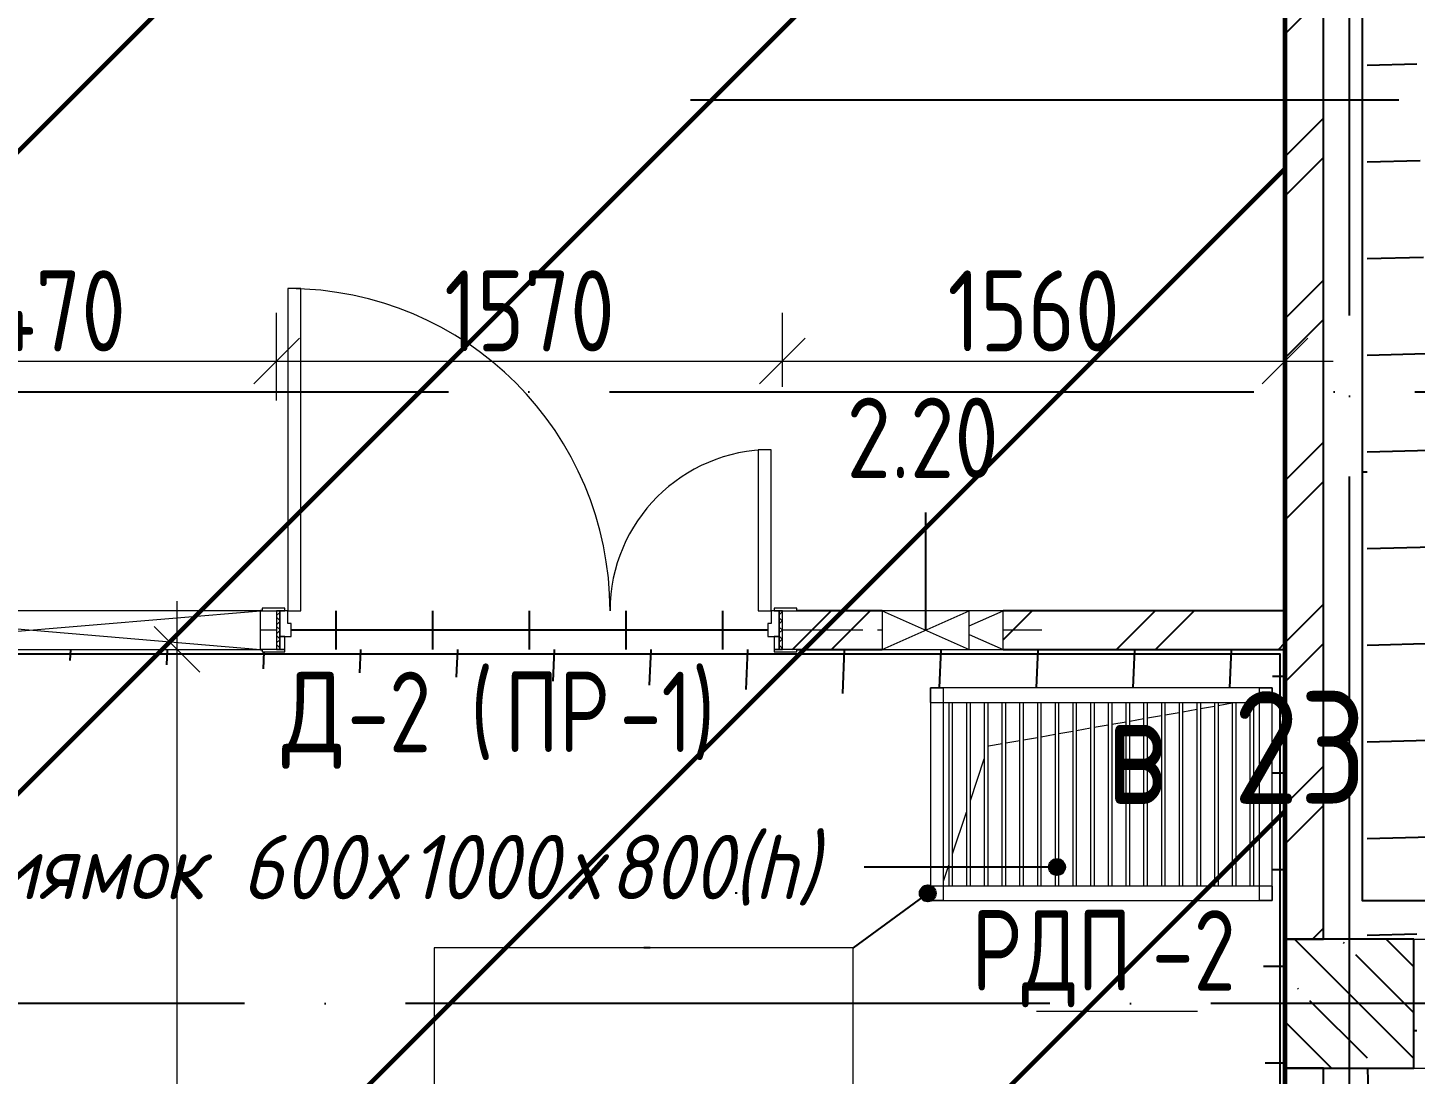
# Model space of a CAD drawing. Header units: millimetres. Extents: x -68946 to 288321, y -402657 to 324925.
# Drawn here: x 153903 to 158210, y 121103 to 124352 of the extents above; entities that cross this region are included whole.
import ezdxf

# ---------------------------------------------------------------- set-up
doc = ezdxf.new("R2010")
doc.units = ezdxf.units.MM
doc.linetypes.add('ADSK_Линия сетки', pattern=[2500, 2000, -250, 0, -250])
doc.layers.get('Defpoints').update_dxf_attribs({"color": 250})
for name, color, linetype, lineweight in [('3.4) ПТ-5         4 вып', 150, 'Continuous', 60), ('A-ANNO-DIMS', 250, 'Continuous', 9), ('A-ANNO-NOTE', 250, 'Continuous', 9), ('A-AREA-BNDY', 7, 'Continuous', 5), ('A-DETL-GENF', 250, 'Continuous', 9), ('A-DETL-GENF-1', 250, 'Continuous', 5), ('A-DOOR', 250, 'Continuous', 5), ('A-DOOR-1', 250, 'Continuous', 13), ('A-DOOR-FRAM', 250, 'Continuous', 5), ('A-DOOR-IDEN', 7, 'Continuous', 9), ('A-GENM', 7, 'Continuous', 9), ('A-GENM-1', 250, 'Continuous', 5), ('A-GENM-2', 250, 'Continuous', 5), ('A-GENM-IDEN', 250, 'Continuous', 9), ('A-GLAZ', 250, 'Continuous', 5), ('A-GLAZ-IDEN', 7, 'Continuous', 9), ('A-WALL-1', 250, 'Continuous', 50), ('G-____-____-DIMS', 250, 'Continuous', 9), ('G-ANNO-SYMB-3', 250, 'Continuous', 9), ('G-ANNO-TEXT', 250, 'Continuous', 9), ('I-WALL', 7, 'Continuous', 9), ('I-WALL-1', 250, 'Continuous', 5), ('S-COLS-1', 250, 'Continuous', 5), ('S-COLS-2', 250, 'Continuous', 5), ('S-FNDN', 7, 'Continuous', 9), ('Оси-1', 250, 'ADSK_Линия сетки', 9)]:
    doc.layers.add(name, color=color, linetype=linetype, lineweight=lineweight)
doc.layers.add('A-FLOR-PATT-1', color=7, linetype='Continuous', lineweight=5, true_color=0xffffff)
doc.layers.add('A-GLAZ-1', color=7, linetype='Continuous', lineweight=5, true_color=0x7f7f7f)
doc.styles.add('GOST Common_1', font='', dxfattribs={"width": 0.9, "height": 250})
doc.styles.add('GOST Common_2', font='', dxfattribs={"width": 0.8, "height": 350})
doc.styles.add('ISOCPEUR_I', font='isocpeui.ttf', dxfattribs={"width": 0.9, "height": 12.5})
doc.styles.add('ISOCPEUR_I_1', font='ГОСТ тип А.ttf', dxfattribs={"height": 2500})
doc.styles.add('А3', font='ГОСТ тип А.ttf')
doc.styles.get('GOST Common_1').set_extended_font_data('GOST Common')
doc.styles.get('GOST Common_2').set_extended_font_data('GOST Common')
doc.dimstyles.new('ADSK_Основной_2_5_мм', dxfattribs={"dimscale": 304.8, "dimtxt": 0.824897, "dimasz": 0.463911, "dimexe": 0.492126, "dimexo": 0.001615, "dimgap": 0.098425, "dimtad": 1, "dimdec": 0, "dimlfac": 304.8, "dimdsep": 46, "dimtxsty": 'GOST Common_1', "dimblk1": 'OBLIQUE', "dimblk2": 'OBLIQUE', "dimsah": 1, "dimcen": 0.09, "dimdle": 0.492126, "dimazin": 0, "dimtfac": 1, "dimtdec": 4, "dimtix": 1, "dimtmove": 0, "dimatfit": 3, "dimfxl": 1, "dimtvp": 1, "dimtolj": 1, "dimtzin": 0, "dimlwd": 9, "dimlwe": 9, "dimarcsym": 2})
pattern_1 = [(45, (12755.58, 117197.27), (-251.4472, 251.4472), []), (45, (12755.58, 117578.27), (-251.4472, 251.4472), [])]

# ---------------------------------------------------------------- blocks, each defined once
blk = doc.blocks.new('Дверь_СКБ_2Ст - СОШ_Дв_1570_1550_x2100h _пр_ завертка-35617996-АР1_Маркировочный план подвала_ Блок 2_ 3')
at = {"layer": 'A-DOOR'}
h = blk.add_hatch(dxfattribs=at)
h.set_pattern_fill('FP_10', color=256, style=0, pattern_type=2)
h.set_pattern_definition([(135, (1501.41, 124.685), (-14.14214, -14.14214), []), (225, (1501.41, 124.685), (14.14214, -14.14214), [])])
h.paths.add_polyline_path([(797.5, 60), (787.5, 60), (787.5, -60), (797.5, -60)])
at = {"layer": 'A-DOOR-FRAM'}
h = blk.add_hatch(dxfattribs=at)
h.set_pattern_fill('FP_11', color=256, style=0, pattern_type=2)
h.set_pattern_definition([(45, (-621.384, 124.685), (-14.1421, 14.1421), []), (135, (-621.384, 124.685), (-14.1421, -14.1421), [])])
h.paths.add_polyline_path([(-762.5, 60), (-772.5, 60), (-772.5, -60), (-762.5, -60)])
at = {"layer": 'A-DOOR'}
for centre, radius, start, end in [((-737.5, 60), 1000, 0, 90), ((762.5, 60), 500, 90, 180)]:
    blk.add_arc(centre, radius, start, end, dxfattribs=at)
at = {"layer": 'A-DOOR-1'}
for p, q in [((-737.5, 1060), (-737.5, 60)), ((-697.5, 1060), (-737.5, 1060)), ((-697.5, 60), (-697.5, 1060)), ((762.5, 560), (722.5, 560)), ((722.5, 560), (722.5, 60)), ((762.5, 60), (762.5, 560)), ((-737.5, 60), (-697.5, 60)), ((722.5, 60), (762.5, 60))]:
    blk.add_line(p, q, dxfattribs=at)
at = {"layer": 'A-DOOR-FRAM'}
for p, q in [((-747.5, 68), (-817.5, 68)), ((-817.5, 68), (-817.5, 60)), ((-817.5, 60), (-747.5, 60)), ((-762.5, 60), (-772.5, 60)), ((-772.5, 60), (-772.5, -60)), ((-737.5, 60), (-762.5, 60)), ((-762.5, 60), (-762.5, -20)), ((-762.5, -60), (-762.5, 60)), ((-747.5, 60), (-747.5, 68)), ((-737.5, 20), (-737.5, 60)), ((762.5, 60), (762.5, 20)), ((787.5, 60), (762.5, 60)), ((842.5, 68), (772.5, 68)), ((772.5, 68), (772.5, 60)), ((772.5, 60), (842.5, 60)), ((787.5, -20), (787.5, 60)), ((797.5, 60), (787.5, 60)), ((787.5, 60), (787.5, -60)), ((797.5, -60), (797.5, 60)), ((842.5, 60), (842.5, 68)), ((-727.5, 20), (-737.5, 20)), ((-727.5, -20), (-727.5, 20)), ((762.5, 20), (752.5, 20)), ((752.5, 20), (752.5, -20)), ((-762.5, -20), (-727.5, -20)), ((-747.5, -20), (-762.5, -20)), ((-762.5, -20), (-762.5, -60)), ((-747.5, -60), (-747.5, -20)), ((752.5, -20), (787.5, -20)), ((787.5, -20), (772.5, -20)), ((772.5, -20), (772.5, -60)), ((787.5, -60), (787.5, -20)), ((-747.5, -60), (-817.5, -60)), ((-817.5, -60), (-817.5, -68)), ((-817.5, -68), (-747.5, -68)), ((-772.5, -60), (-762.5, -60)), ((-762.5, -60), (-747.5, -60)), ((-747.5, -68), (-747.5, -60)), ((772.5, -60), (787.5, -60)), ((842.5, -60), (772.5, -60)), ((772.5, -60), (772.5, -68)), ((772.5, -68), (842.5, -68)), ((787.5, -60), (797.5, -60)), ((842.5, -68), (842.5, -60))]:
    blk.add_line(p, q, dxfattribs=at)
blk = doc.blocks.new('_Wn_-As_OpeningMEP_wall__Rectangular - _Wn_-As_OpeningMEP_wall__Rectangular-36043500-АР1_Маркировочный план подвала_ Блок 2_ 3')
at = {"layer": 'A-DETL-GENF'}
for p, q in [((135, 60), (-135, 60)), ((-135, 60), (-135, -60)), ((135, -60), (135, 60)), ((-135, -60), (135, -60))]:
    blk.add_line(p, q, dxfattribs=at)
at = {"layer": 'A-DETL-GENF-1'}
for p, q in [((135, -60), (-135, 60)), ((135, 60), (-135, -60)), ((-135, 60), (-135, -60)), ((135, -60), (135, 60))]:
    blk.add_line(p, q, dxfattribs=at)
blk = doc.blocks.new('Ом_Перемычка из уголков - A1-1_57 63x100x6-V109-АР1_Маркировочный план подвала_ Блок 2_ 3')
at = {"layer": 'A-GENM-2'}
for p, q in [((-910, 0), (-660, 0)), ((-615, 0), (865, 0)), ((910, 0), (960, 0))]:
    blk.add_line(p, q, dxfattribs=at)
blk = doc.blocks.new('230_Приямок стенки вертикально _Фунд_Плита_ - 230_Приямок стенки вертикально _Фунд_Плита_-33309304-АР1_Маркировочный план подвала_ Блок 2_ 3')
at = {"layer": 'S-FNDN'}
for p, q in [((253.3, 256.5), (296.7, 264.1)), ((308.3, 266.2), (351.7, 273.8)), ((363.3, 275.9), (406.7, 283.5)), ((-21.7, 207.9), (21.8, 215.6)), ((33.2, 217.6), (76.8, 225.3)), ((88.3, 227.3), (131.8, 235)), ((143.3, 237.1), (186.7, 244.7)), ((198.3, 246.8), (241.7, 254.4)), ((-241.8, 169.1), (-198.2, 176.8)), ((-186.8, 178.8), (-143.2, 186.5)), ((-131.8, 188.5), (-88.2, 196.2)), ((-76.8, 198.2), (-33.2, 205.9)), ((-351.5, 145.5), (-350, 150)), ((-350, 150), (-308.2, 157.4)), ((-296.8, 159.4), (-253.2, 167.1)), ((-406.5, -19.5), (-363.4, 109.7)), ((-461.5, -184.6), (-418.5, -55.5)), ((-490, -270), (-473.5, -220.5))]:
    blk.add_line(p, q, dxfattribs=at)
blk = doc.blocks.new('Решетка металлическая РМ-2 _1000x600_ - Решетка металлическая РМ-2 _1000x600_-33345922-АР1_Маркировочный план подвала_ Блок 2_ 3')
at = {"layer": 'A-GENM'}
for p, q in [((0, 615), (0, 660)), ((1060, 660), (0, 660)), ((0, 660), (40, 660)), ((0, 660), (0, 0)), ((40, 0), (40, 660)), ((1020, 660), (1060, 660)), ((1020, 660), (1020, 0)), ((1060, 0), (1060, 660)), ((1060, 660), (1060, 615)), ((0, 615), (1060, 615)), ((56.5, 615), (56.5, 45)), ((68.5, 45), (68.5, 615)), ((111.5, 615), (111.5, 45)), ((123.5, 45), (123.5, 615)), ((166.5, 615), (166.5, 45)), ((178.5, 45), (178.5, 615)), ((221.5, 615), (221.5, 45)), ((233.5, 45), (233.5, 615)), ((276.5, 615), (276.5, 45)), ((288.5, 45), (288.5, 615)), ((331.5, 615), (331.5, 45)), ((343.5, 45), (343.5, 615)), ((386.5, 615), (386.5, 45)), ((398.5, 45), (398.5, 615)), ((441.5, 615), (441.5, 45)), ((453.5, 45), (453.5, 615)), ((496.5, 615), (496.5, 45)), ((508.5, 45), (508.5, 615)), ((551.5, 615), (551.5, 45)), ((563.5, 45), (563.5, 615)), ((606.5, 615), (606.5, 45)), ((618.5, 45), (618.5, 615)), ((661.5, 615), (661.5, 45)), ((673.5, 45), (673.5, 615)), ((716.5, 615), (716.5, 45)), ((728.5, 45), (728.5, 615)), ((771.5, 615), (771.5, 45)), ((783.5, 45), (783.5, 615)), ((826.5, 615), (826.5, 45)), ((838.5, 45), (838.5, 615)), ((881.5, 615), (881.5, 45)), ((893.5, 45), (893.5, 615)), ((936.5, 615), (936.5, 45)), ((948.5, 45), (948.5, 615)), ((991.5, 615), (991.5, 45)), ((1003.5, 45), (1003.5, 615)), ((0, 0), (0, 45)), ((1060, 45), (0, 45)), ((1060, 45), (1060, 0)), ((0, 0), (1060, 0)), ((40, 0), (0, 0)), ((1060, 0), (1020, 0))]:
    blk.add_line(p, q, dxfattribs=at)
blk = doc.blocks.new('_Wn_-As_OpeningMEP_wall__Rectangular - _Wn_-As_OpeningMEP_wall__Rectangular-V120-АР1_Маркировочный план подвала_ Блок 2_ 3')
at = {"layer": 'A-DETL-GENF'}
for p, q in [((-30, 60), (-135, 60)), ((-135, 60), (-135, -60)), ((-135, -60), (-30, -60))]:
    blk.add_line(p, q, dxfattribs=at)
at = {"layer": 'A-DETL-GENF-1'}
for p, q in [((-30, 13.3), (-135, 60)), ((-135, 60), (-135, -60)), ((-30, -13.3), (-135, -60))]:
    blk.add_line(p, q, dxfattribs=at)
blk = doc.blocks.new('_Wn_-As_OpeningMEP_wall__Rectangular - _Wn_-As_OpeningMEP_wall__Rectangular-40870674-АР1_Маркировочный план подвала_ Блок 2_ 3')
at = {"layer": 'A-DETL-GENF'}
for p, q in [((710, 60), (-710, 60)), ((-710, 60), (-710, -60)), ((710, -60), (710, 60)), ((-710, -60), (710, -60))]:
    blk.add_line(p, q, dxfattribs=at)
at = {"layer": 'A-DETL-GENF-1'}
for p, q in [((710, -60), (-710, 60)), ((710, 60), (-710, -60)), ((-710, 60), (-710, -60)), ((710, -60), (710, 60))]:
    blk.add_line(p, q, dxfattribs=at)
blk = doc.blocks.new('Ом_Арматурная перемычка - A1-0_27-40870927-АР1_Маркировочный план подвала_ Блок 2_ 3')
at = {"layer": 'A-GENM-2'}
for p, q in [((-130, 0), (-10, 0)), ((365, 0), (380, 0))]:
    blk.add_line(p, q, dxfattribs=at)
blk = doc.blocks.new('_Oblique')
at = {"color": 0, "linetype": 'ByBlock', "lineweight": -2}
blk.add_line((-0.5, -0.5), (0.5, 0.5), dxfattribs=at)
blk = doc.blocks.new('*D5536')
at = {"layer": 'A-ANNO-DIMS', "color": 0, "lineweight": 9, "transparency": 16777216}
for p, q in [((157805.6, 123988), (157805.6, 124913.7)), ((153205.6, 124863.2), (153205.6, 124613.7)), ((153055.6, 124763.7), (157955.6, 124763.7))]:
    blk.add_line(p, q, dxfattribs=at)
at = {"layer": 'Defpoints', "color": 0, "transparency": 16777216}
for p in [(153205.6, 124863.7), (157805.6, 124763.7), (157805.6, 123987.5)]:
    blk.add_point(p, dxfattribs=at)
at = {"layer": 'A-ANNO-DIMS', "color": 0, "lineweight": 9, "transparency": 16777216, "xscale": 141.4, "yscale": 141.4, "zscale": 141.4, "rotation": 180}
blk.add_blockref('_Oblique', (153205.6, 124763.7), dxfattribs=at)
at = {"layer": 'A-ANNO-DIMS', "color": 0, "lineweight": 9, "transparency": 16777216, "xscale": 141.4, "yscale": 141.4, "zscale": 141.4}
blk.add_blockref('_Oblique', (157805.6, 124763.7), dxfattribs=at)
at = {"layer": 'A-ANNO-DIMS', "color": 0, "lineweight": 25, "transparency": 16777216, "insert": (155505.6, 124919.4), "char_height": 251.43, "width": 782.412, "attachment_point": 5, "style": 'А3'}
blk.add_mtext('\\A1;4600', dxfattribs=at)
blk = doc.blocks.new('*D5537')
at = {"layer": 'A-ANNO-DIMS', "color": 0, "lineweight": 9, "transparency": 16777216}
for p, q in [((159795.4, 121272.3), (159795.4, 117272.3)), ((158206.1, 121122.3), (159945.4, 121122.3)), ((158206.1, 117422.3), (159945.4, 117422.3))]:
    blk.add_line(p, q, dxfattribs=at)
at = {"layer": 'Defpoints', "color": 0, "transparency": 16777216}
for p in [(158205.6, 121122.3), (158205.6, 117422.3), (159795.4, 117422.3)]:
    blk.add_point(p, dxfattribs=at)
at = {"layer": 'A-ANNO-DIMS', "color": 0, "lineweight": 9, "transparency": 16777216, "xscale": 141.4, "yscale": 141.4, "zscale": 141.4}
for p, rotation in [((159795.4, 121122.3), 90), ((159795.4, 117422.3), 270)]:
    blk.add_blockref('_Oblique', p, dxfattribs=dict(at, rotation=rotation))
at = {"layer": 'A-ANNO-DIMS', "color": 0, "lineweight": 25, "transparency": 16777216, "insert": (159639.7, 119272.3), "char_height": 251.43, "width": 756.843, "attachment_point": 5, "rotation": 90, "style": 'А3'}
blk.add_mtext('\\A1;3700', dxfattribs=at)
blk = doc.blocks.new('*D5538')
at = {"layer": 'A-ANNO-DIMS', "color": 0, "lineweight": 9, "transparency": 16777216}
for p, q in [((159795.4, 125772.3), (159795.4, 121372.3)), ((158205.9, 125622.3), (159945.4, 125622.3)), ((158206.1, 121522.3), (159945.4, 121522.3))]:
    blk.add_line(p, q, dxfattribs=at)
at = {"layer": 'Defpoints', "color": 0, "transparency": 16777216}
for p in [(158205.4, 125622.3), (158205.6, 121522.3), (159795.4, 121522.3)]:
    blk.add_point(p, dxfattribs=at)
at = {"layer": 'A-ANNO-DIMS', "color": 0, "lineweight": 9, "transparency": 16777216, "xscale": 141.4, "yscale": 141.4, "zscale": 141.4}
for p, rotation in [((159795.4, 125622.3), 90), ((159795.4, 121522.3), 270)]:
    blk.add_blockref('_Oblique', p, dxfattribs=dict(at, rotation=rotation))
at = {"layer": 'A-ANNO-DIMS', "color": 0, "lineweight": 25, "transparency": 16777216, "insert": (159639.7, 123572.3), "char_height": 251.43, "width": 726.16, "attachment_point": 5, "rotation": 90, "style": 'А3'}
blk.add_mtext('\\A1;4100', dxfattribs=at)
blk = doc.blocks.new('*D5579')
at = {"layer": 'A-ANNO-DIMS', "color": 0, "lineweight": 9, "transparency": 16777216}
for p, q in [((154675.6, 123194.7), (154675.6, 123467.5)), ((153205.6, 123417), (153205.6, 123167.5)), ((153055.6, 123317.5), (154825.6, 123317.5))]:
    blk.add_line(p, q, dxfattribs=at)
at = {"layer": 'Defpoints', "color": 0, "transparency": 16777216}
for p in [(153205.6, 123417.5), (154675.6, 123317.5), (154675.6, 123194.2)]:
    blk.add_point(p, dxfattribs=at)
at = {"layer": 'A-ANNO-DIMS', "color": 0, "lineweight": 9, "transparency": 16777216, "xscale": 141.4, "yscale": 141.4, "zscale": 141.4, "rotation": 180}
blk.add_blockref('_Oblique', (153205.6, 123317.5), dxfattribs=at)
at = {"layer": 'A-ANNO-DIMS', "color": 0, "lineweight": 9, "transparency": 16777216, "xscale": 141.4, "yscale": 141.4, "zscale": 141.4}
blk.add_blockref('_Oblique', (154675.6, 123317.5), dxfattribs=at)
at = {"layer": 'A-ANNO-DIMS', "color": 0, "lineweight": 25, "transparency": 16777216, "insert": (153940.6, 123473.2), "char_height": 251.43, "width": 726.16, "attachment_point": 5, "style": 'А3'}
blk.add_mtext('\\A1;1470', dxfattribs=at)
blk = doc.blocks.new('*D5580')
at = {"layer": 'A-ANNO-DIMS', "color": 0, "lineweight": 9, "transparency": 16777216}
for p, q in [((154675.6, 123194.7), (154675.6, 123467.5)), ((156245.6, 123237.4), (156245.6, 123467.5)), ((154525.6, 123317.5), (156395.6, 123317.5))]:
    blk.add_line(p, q, dxfattribs=at)
at = {"layer": 'Defpoints', "color": 0, "transparency": 16777216}
for p in [(156245.6, 123317.5), (156245.6, 123236.9), (154675.6, 123194.2)]:
    blk.add_point(p, dxfattribs=at)
at = {"layer": 'A-ANNO-DIMS', "color": 0, "lineweight": 9, "transparency": 16777216, "xscale": 141.4, "yscale": 141.4, "zscale": 141.4, "rotation": 180}
blk.add_blockref('_Oblique', (154675.6, 123317.5), dxfattribs=at)
at = {"layer": 'A-ANNO-DIMS', "color": 0, "lineweight": 9, "transparency": 16777216, "xscale": 141.4, "yscale": 141.4, "zscale": 141.4}
blk.add_blockref('_Oblique', (156245.6, 123317.5), dxfattribs=at)
at = {"layer": 'A-ANNO-DIMS', "color": 0, "lineweight": 25, "transparency": 16777216, "insert": (155460.6, 123473.2), "char_height": 251.43, "width": 700.591, "attachment_point": 5, "style": 'А3'}
blk.add_mtext('\\A1;1570', dxfattribs=at)
blk = doc.blocks.new('*D5581')
at = {"layer": 'A-ANNO-DIMS', "color": 0, "lineweight": 9, "transparency": 16777216}
for p, q in [((156245.6, 123237.4), (156245.6, 123467.5)), ((157805.6, 123417), (157805.6, 123167.5)), ((156095.6, 123317.5), (157955.6, 123317.5))]:
    blk.add_line(p, q, dxfattribs=at)
at = {"layer": 'Defpoints', "color": 0, "transparency": 16777216}
for p in [(157805.6, 123417.5), (157805.6, 123317.5), (156245.6, 123236.9)]:
    blk.add_point(p, dxfattribs=at)
at = {"layer": 'A-ANNO-DIMS', "color": 0, "lineweight": 9, "transparency": 16777216, "xscale": 141.4, "yscale": 141.4, "zscale": 141.4, "rotation": 180}
blk.add_blockref('_Oblique', (156245.6, 123317.5), dxfattribs=at)
at = {"layer": 'A-ANNO-DIMS', "color": 0, "lineweight": 9, "transparency": 16777216, "xscale": 141.4, "yscale": 141.4, "zscale": 141.4}
blk.add_blockref('_Oblique', (157805.6, 123317.5), dxfattribs=at)
at = {"layer": 'A-ANNO-DIMS', "color": 0, "lineweight": 25, "transparency": 16777216, "insert": (157025.6, 123473.2), "char_height": 251.43, "width": 700.591, "attachment_point": 5, "style": 'А3'}
blk.add_mtext('\\A1;1560', dxfattribs=at)
blk = doc.blocks.new('*D5599')
at = {"layer": 'A-ANNO-DIMS', "color": 0, "lineweight": 9, "transparency": 16777216}
for p, q in [((154366.4, 117122.3), (154366.4, 122572.3)), ((154266.9, 122422.3), (154516.4, 122422.3)), ((154266.9, 117272.3), (154516.4, 117272.3))]:
    blk.add_line(p, q, dxfattribs=at)
at = {"layer": 'Defpoints', "color": 0, "transparency": 16777216}
for p in [(154266.4, 122422.3), (154366.4, 122422.3), (154266.4, 117272.3)]:
    blk.add_point(p, dxfattribs=at)
at = {"layer": 'A-ANNO-DIMS', "color": 0, "lineweight": 9, "transparency": 16777216, "xscale": 141.4, "yscale": 141.4, "zscale": 141.4}
for p, rotation in [((154366.4, 122422.3), 90), ((154366.4, 117272.3), 270)]:
    blk.add_blockref('_Oblique', p, dxfattribs=dict(at, rotation=rotation))
at = {"layer": 'A-ANNO-DIMS', "color": 0, "lineweight": 25, "transparency": 16777216, "insert": (154210.7, 119847.3), "char_height": 251.43, "width": 700.591, "attachment_point": 5, "rotation": 90, "style": 'А3'}
blk.add_mtext('\\A1;5150', dxfattribs=at)
blk = doc.blocks.new('ADSK_Марка_Перемычка - Экземпляр_ADSK_Позиция-34100395-АР1_Маркировочный план подвала_ Блок 2_ 3')
at = {"layer": 'A-GENM-IDEN'}
blk.add_line((-2.5, 0), (2.5, 0), dxfattribs=at)
blk = doc.blocks.new('Высотные отметки - Рамка-32693647-АР1_Маркировочный план подвала_ Блок 2_ 3')
at = {"layer": 'A-ANNO-NOTE'}
for p, q in [((-6.5, 0), (-6.5, 5)), ((-6.5, 5), (6.5, 5)), ((6.5, 5), (6.5, 0)), ((6.5, 0), (-6.5, 0))]:
    blk.add_line(p, q, dxfattribs=at)

msp = doc.modelspace()

# ---------------------------------------------------------------- hatches: boundary and pattern name
at = {"layer": '3.4) ПТ-5         4 вып'}
h = msp.add_hatch(dxfattribs=at)
h.set_pattern_fill('ANSI31', color=256, scale=444)
h.paths.add_polyline_path([(165505.5794, 175922.2725), (153204.5565, 175922.2725), (153204.5565, 167092.2731), (149255.5794, 167092.2731), (149255.5784, 175522.2725), (135005.5883, 175522.2725), (135005.5883, 173822.2731), (130555.579, 173822.2731), (130555.579, 175522.2731), (121455.5793, 175522.2731), (121455.5793, 175716.2262), (106155.5788, 175716.2262), (106155.5788, 166612.2956), (110205.5784, 166612.2956), (110205.5784, 156972.2956), (113915.5784, 156952.2731), (113915.5784, 153345.7592), (117855.579, 153345.7592), (117855.579, 136622.2725), (127015.579, 136622.2725), (127015.579, 133327.2725), (128505.579, 133322.2725), (128505.579, 127472.2731), (133700.8917, 127472.2731), (133700.8917, 142722.2735), (146655.5784, 142722.2735), (146655.5784, 139012.2735), (149375.5784, 139012.2735), (149375.5784, 130197.2725), (153220.5784, 130197.2725), (153220.5784, 117287.2731), (157805.5794, 117272.2731), (157805.5784, 128892.2731), (165505.5794, 128892.2731)])
h.paths.add_polyline_path([(131455.5794, 162522.2404), (131855.5794, 162522.2404), (131855.5794, 145322.2729), (131455.5794, 145322.2729)], flags=16)
h.paths.add_polyline_path([(137205.5784, 162322.241), (137205.5784, 162522.2404), (153005.5784, 162522.2404), (153005.5784, 162522.241), (153205.5784, 162522.241), (153205.5784, 145322.2725), (153005.5784, 145322.2725), (153005.5784, 150522.2404), (149255.5794, 150522.2404), (149255.5794, 150722.2404), (153005.5784, 150722.2404), (153005.5784, 154752.4235), (149255.5784, 154752.4235), (149255.5784, 154952.4235), (153005.5784, 154952.4235), (153005.5784, 159702.2731), (149055.5784, 159702.2731), (149055.5784, 159902.2731), (153005.5784, 159902.2731), (153005.5784, 162322.241)], flags=16)
h.paths.add_polyline_path([(136905.5789, 145522.2729), (149255.5784, 145522.2729), (149255.5784, 147472.2729), (152482.3145, 147472.2729), (152482.3145, 145322.2725), (149255.5784, 145322.2725), (136905.5789, 145322.2725)], flags=16)
h.paths.add_polyline_path([(149255.5784, 140862.2725), (153005.5774, 140862.2725), (153005.5774, 140662.2725), (149255.5784, 140662.2725)], flags=16)
h.paths.add_polyline_path([(157805.5794, 171022.3919), (158005.5794, 171022.3919), (158005.5794, 157922.2725), (157805.5794, 157922.2725)], flags=16)
at = {"layer": 'A-FLOR-PATT-1', "lineweight": 25}
h = msp.add_hatch(dxfattribs=at)
h.set_pattern_fill('FP_132', color=256, style=0, pattern_type=2)
h.set_pattern_definition([(1.506, (239676.48, 161493.3), (-7.6825, 299.8987), []), (91.468, (239676.48, 161493.3), (-296.0317, -7.7859), [])])
h.paths.add_polyline_path([(158145.9605, 117422.2725), (158214.7451, 117434.3562), (158214.7451, 117542.2725), (158325.5794, 117542.2725), (158325.5794, 117453.8269), (158400.5784, 117467.0023), (158400.5784, 118102.2725), (158429.5278, 118102.2725), (158325.5794, 121070.4198), (158325.5794, 121002.2725), (158214.7451, 121002.2725), (158214.7451, 121642.2725), (158305.5524, 121642.2725), (158166.1675, 125622.2765), (158060.5784, 125622.2765), (158060.5784, 121522.2725), (158205.5794, 121522.2725), (158205.5794, 121122.2725), (158060.5784, 121122.2725), (158060.5784, 117422.2725)])
h.paths.add_polyline_path([(158152.159, 126022.2765), (158060.5784, 128637.2731), (158060.5784, 126022.2765)])
h = msp.add_hatch(dxfattribs=at)
h.set_pattern_fill('FP_144', color=256, style=0, pattern_type=2)
h.set_pattern_definition([(90, (155460.58, 122482.27), (-300, 2e-14), []), (180, (155460.58, 122482.27), (-4e-14, -300), [])])
h.paths.add_polyline_path([(154750.5784, 122422.2725), (156220.5784, 122422.2725), (156220.5784, 122462.2725), (156200.5784, 122462.2725), (156200.5784, 122502.2725), (156210.5784, 122502.2725), (156210.5784, 122542.2725), (154710.5784, 122542.2725), (154710.5784, 122502.2725), (154720.5784, 122502.2725), (154720.5784, 122462.2725), (154700.5784, 122462.2725), (154700.5784, 122422.2725), (154730.5784, 122422.2725)])
h = msp.add_hatch(dxfattribs=at)
h.set_pattern_fill('FP_147', color=256, style=0, pattern_type=2)
h.set_pattern_definition([(87.537, (156545.24, 124903.6), (-299.728, 12.667), []), (177.58, (156545.24, 124903.6), (-12.78, -297.094), [])])
h.paths.add_polyline_path([(156705.5784, 122273.6711), (156705.5784, 122302.3919), (157749.5896, 122302.3919), (157805.5784, 122422.2725), (156290.5784, 122422.2725), (156290.5784, 122414.2725), (156220.5784, 122414.2725), (156220.5784, 122422.2725), (154700.5784, 122422.2725), (154700.5784, 122414.2725), (154630.5784, 122414.2725), (154630.5784, 122422.2725), (153220.5784, 122422.2725), (156552.2389, 122280.2095)])
h = msp.add_hatch(dxfattribs=at)
h.set_pattern_fill('FP_143', color=256, style=0, pattern_type=2)
h.set_pattern_definition([(0, (232551.65, 150238.62), (0, 300), []), (90, (232551.65, 150238.62), (-288.457, 2e-14), [])])
h.paths.add_polyline_path([(157805.5784, 117287.2731), (157805.5784, 122422.2725), (157749.5896, 122302.3919), (157765.5784, 122302.3919), (157765.5784, 121642.3919), (157736.0573, 121642.3919), (157803.4234, 117422.2725)])
at = {"layer": 'G-ANNO-TEXT', "lineweight": 25}
h = msp.add_hatch(color=256, dxfattribs=at)
edge = h.paths.add_edge_path()
edge.add_arc((157097.9865, 121746.4148), 25, 0, 360)
h = msp.add_hatch(color=256, dxfattribs=at)
edge = h.paths.add_edge_path()
edge.add_arc((156696.8315, 121665.0031), 25, 0, 360)
at = {"layer": 'I-WALL-1', "lineweight": 25}
h = msp.add_hatch(dxfattribs=at)
h.set_pattern_fill('FP_2', color=256, style=0, pattern_type=2)
h.set_pattern_definition(pattern_1)
h.paths.add_polyline_path([(157925.5784, 117422.2725), (157925.5784, 117652.2725), (157805.5784, 117652.2725), (157805.5784, 117422.2725)])
h.paths.add_polyline_path([(157925.5784, 119092.2725), (157925.5784, 121122.2725), (157805.5784, 121122.2725), (157805.5784, 119092.2725), (157871.4163, 119092.2725)])
h.paths.add_polyline_path([(157925.5784, 121522.2725), (157925.5784, 125622.2765), (157805.5784, 125622.2765), (157805.5784, 121522.2725)])
h.paths.add_polyline_path([(157805.5784, 126022.2765), (157925.5784, 126022.2765), (157925.5784, 126682.2731), (157805.5784, 126682.2731), (157805.5784, 126191.2569)])
h.paths.add_polyline_path([(157805.5784, 128252.2731), (157925.5784, 128252.2731), (157925.5784, 128772.2731), (157805.5784, 128772.2731), (157805.5784, 128297.2731)])
h = msp.add_hatch(dxfattribs=at)
h.set_pattern_fill('FP_2', color=256, style=0, pattern_type=2)
h.set_pattern_definition(pattern_1)
h.paths.add_polyline_path([(156555.5784, 122422.2725), (156555.5784, 122542.2725), (156245.5784, 122542.2725), (156245.5784, 122422.2725), (156552.2389, 122422.2725)])
h.paths.add_polyline_path([(157585.0135, 122422.2725), (157805.5784, 122422.2725), (157805.5784, 122542.2725), (156930.5784, 122542.2725), (156930.5784, 122422.2725), (157240.7553, 122422.2725)])
h.paths.add_polyline_path([(154625.5784, 122422.2725), (154675.5784, 122422.2725), (154675.5784, 122542.2725), (154625.5784, 122542.2725), (154625.5784, 122426.3542)])
at = {"layer": 'S-COLS-1', "lineweight": 25}
h = msp.add_hatch(dxfattribs=at)
h.set_pattern_fill('FP_1', color=256, style=0, pattern_type=2)
h.set_pattern_definition([(135, (12755.58, 117197.27), (-142.5612, -142.5612), []), (135, (12898.14, 117197.27), (-142.5612, -142.5612), [252.016, -50.403, 3.353, -47.05])])
h.paths.add_polyline_path([(158205.5794, 121122.2725), (158205.5794, 121522.2725), (157805.5794, 121522.2725), (157805.5794, 121122.2725), (157925.5784, 121122.2725)])

# ---------------------------------------------------------------- linework, layer by layer
at = {"layer": '3.4) ПТ-5         4 вып'}
msp.add_lwpolyline([(165505.5794, 175922.2725), (165505.5794, 128892.2731), (157805.5784, 128892.2731), (157805.5794, 117272.2731), (153220.5784, 117287.2731), (153220.5784, 130197.2725), (149375.5784, 130197.2725), (149375.5784, 139012.2735), (146655.5784, 139012.2735), (146655.5784, 142722.2735), (133700.8917, 142722.2735), (133700.8917, 127422.2725), (133700.8917, 127472.2731), (128505.579, 127472.2731), (128505.579, 133322.2725), (127015.579, 133327.2725), (127015.579, 136622.2725), (117855.579, 136622.2725), (117855.579, 153345.7592), (113915.5784, 153345.7592), (113915.5784, 156952.2731), (110205.5784, 156972.2956)], dxfattribs=at)
at = {"layer": 'A-AREA-BNDY', "lineweight": 25, "flags": 128}
msp.add_lwpolyline([(165335.5577, 128652.2731), (158045.5784, 128652.2731), (158045.5784, 126142.2765), (158325.3913, 126142.2765), (158325.3913, 125502.2765), (158045.5784, 125502.2765), (158045.5784, 121642.2725), (158325.5794, 121642.2725), (158325.5794, 121002.2725), (158045.5784, 121002.2725), (158045.5784, 117542.2725), (158205.5794, 117542.2725), (158265.5794, 117542.2725), (158265.5794, 117392.2731), (165335.5577, 117392.2731)], dxfattribs=at)
msp.add_lwpolyline([(153220.5784, 117287.2731), (157790.5794, 117287.2731), (157790.5794, 122407.2725), (153220.5784, 122407.2725)], close=True, dxfattribs=at)
at = {"layer": 'A-GLAZ-IDEN', "lineweight": 25}
msp.add_line((156690.5784, 122482.2725), (156690.5784, 122847.4941), dxfattribs=at)
at = {"layer": 'A-WALL-1', "lineweight": 25}
for p, q in [((157805.5784, 125622.2765), (157805.5784, 122542.2725)), ((157925.5784, 121522.2725), (157925.5784, 125622.2765)), ((154630.5784, 122542.2725), (154625.5784, 122542.2725)), ((156555.5784, 122542.2725), (156290.5784, 122542.2725)), ((157805.5784, 122542.2725), (156930.5784, 122542.2725)), ((154625.5784, 122422.2725), (154630.5784, 122422.2725)), ((156290.5784, 122422.2725), (156555.5784, 122422.2725)), ((156930.5784, 122422.2725), (157805.5784, 122422.2725)), ((157805.5784, 122422.2725), (157805.5784, 121522.2725)), ((157805.5784, 121522.2725), (157925.5784, 121522.2725)), ((157805.5784, 121122.2725), (157805.5784, 119092.2725)), ((157925.5784, 121122.2725), (157805.5784, 121122.2725)), ((157925.5784, 119092.2725), (157925.5784, 121122.2725))]:
    msp.add_line(p, q, dxfattribs=at)
at = {"layer": 'G-____-____-DIMS', "lineweight": 25}
msp.add_line((155835.0075, 121495.4116), (155815.0309, 121495.4116), dxfattribs=at)
at = {"layer": 'G-ANNO-SYMB-3', "lineweight": 25}
msp.add_line((158159.5488, 124127.3357), (155959.9644, 124127.3357), dxfattribs=at)
at = {"layer": 'G-ANNO-TEXT', "lineweight": 25}
for p, q in [((156506.1157, 121746.4148), (156499.797, 121746.4148)), ((157097.9865, 121746.4148), (156506.1157, 121746.4148)), ((156104.9607, 121665.0031), (156098.642, 121665.0031)), ((156696.8315, 121665.0031), (156465.0309, 121495.4116))]:
    msp.add_line(p, q, dxfattribs=at)
for centre in [(157097.9865, 121746.4148), (156696.8315, 121665.0031)]:
    msp.add_circle(centre, 25, dxfattribs=at)
at = {"layer": 'I-WALL', "lineweight": 25}
for p, q in [((158045.5784, 125502.2765), (158045.5784, 121642.2725)), ((158045.5784, 121642.2725), (158060.5784, 121642.2725))]:
    msp.add_line(p, q, dxfattribs=at)
at = {"layer": 'S-COLS-2', "lineweight": 25}
for p, q in [((157925.5784, 121522.2725), (157805.5794, 121522.2725)), ((157805.5794, 121522.2725), (157805.5794, 121122.2725)), ((158205.5794, 121522.2725), (157925.5784, 121522.2725)), ((158205.5794, 121122.2725), (158205.5794, 121522.2725)), ((157805.5794, 121122.2725), (157925.5784, 121122.2725)), ((157925.5784, 121122.2725), (158205.5794, 121122.2725))]:
    msp.add_line(p, q, dxfattribs=at)
at = {"layer": 'S-FNDN', "lineweight": 25}
msp.add_line((158060.5784, 122972.3919), (158045.5784, 122972.3919), dxfattribs=at)
at = {"layer": 'Оси-1', "lineweight": 25}
for p, q in [((158005.5794, 113458.4326), (158005.5794, 178399.2771)), ((78205.6799, 123222.2725), (169576.458, 123222.2725)), ((169576.458, 121322.3919), (112075.5784, 121322.3919))]:
    msp.add_line(p, q, dxfattribs=at)

# ---------------------------------------------------------------- block references
at = {"layer": 'A-DOOR', "lineweight": 25}
msp.add_blockref('Дверь_СКБ_2Ст - СОШ_Дв_1570_1550_x2100h _пр_ завертка-35617996-АР1_Маркировочный план подвала_ Блок 2_ 3', (155448.0784, 122482.2725), dxfattribs=at)
at = {"layer": 'A-GENM', "lineweight": 25}
msp.add_blockref('Решетка металлическая РМ-2 _1000x600_ - Решетка металлическая РМ-2 _1000x600_-33345922-АР1_Маркировочный план подвала_ Блок 2_ 3', (156705.5784, 121642.3919), dxfattribs=at)
at = {"layer": 'A-GENM-1', "lineweight": 25, "rotation": 180}
for name, p in [('Ом_Перемычка из уголков - A1-1_57 63x100x6-V109-АР1_Маркировочный план подвала_ Блок 2_ 3', (155585.5784, 122482.2725)), ('Ом_Арматурная перемычка - A1-0_27-40870927-АР1_Маркировочный план подвала_ Блок 2_ 3', (156920.5784, 122482.2725))]:
    msp.add_blockref(name, p, dxfattribs=at)
at = {"layer": 'A-GENM-IDEN', "lineweight": 25, "xscale": 99.99999999999993, "yscale": 99.99999999999993, "zscale": 99.99999999999993}
msp.add_blockref('ADSK_Марка_Перемычка - Экземпляр_ADSK_Позиция-34100395-АР1_Маркировочный план подвала_ Блок 2_ 3', (157283.9341, 121299.4422), dxfattribs=at)
at = {"layer": 'A-GLAZ', "lineweight": 25, "rotation": 180}
for name, p in [('_Wn_-As_OpeningMEP_wall__Rectangular - _Wn_-As_OpeningMEP_wall__Rectangular-40870674-АР1_Маркировочный план подвала_ Блок 2_ 3', (153915.5784, 122482.2725)), ('_Wn_-As_OpeningMEP_wall__Rectangular - _Wn_-As_OpeningMEP_wall__Rectangular-36043500-АР1_Маркировочный план подвала_ Блок 2_ 3', (156690.5784, 122482.2725))]:
    msp.add_blockref(name, p, dxfattribs=at)
at = {"layer": 'A-GLAZ-1', "lineweight": 25, "rotation": 180}
msp.add_blockref('_Wn_-As_OpeningMEP_wall__Rectangular - _Wn_-As_OpeningMEP_wall__Rectangular-V120-АР1_Маркировочный план подвала_ Блок 2_ 3', (156795.5784, 122482.2725), dxfattribs=at)
at = {"layer": 'G-____-____-DIMS', "lineweight": 25, "extrusion": (0, 0, -1), "xscale": 99.99999999999993, "yscale": 99.99999999999993, "zscale": 99.99999999999993, "rotation": 180}
msp.add_blockref('Высотные отметки - Рамка-32693647-АР1_Маркировочный план подвала_ Блок 2_ 3', (-155815.0309, 121495.4116), dxfattribs=at)
at = {"layer": 'S-FNDN', "lineweight": 25}
msp.add_blockref('230_Приямок стенки вертикально _Фунд_Плита_ - 230_Приямок стенки вертикально _Фунд_Плита_-33309304-АР1_Маркировочный план подвала_ Блок 2_ 3', (157235.5784, 121972.3919), dxfattribs=at)

# ---------------------------------------------------------------- texts
at = {"layer": 'A-DOOR-IDEN', "lineweight": 25, "char_height": 250, "attachment_point": 1, "style": 'GOST Common_2'}
for s, insert, width in [('-2 (', (154894.9761, 122352.9548), 591.645375), ('-1)', (155740.3198, 122352.9548), 440.126437), ('\\fGOST Common|b0|i0|c204|p34|;\\W.9;Д', (154692.5698, 122352.9548), 245.316375), ('ПР', (155383.1323, 122352.9548), 432.91125)]:
    msp.add_mtext(s, dxfattribs=dict(at, insert=insert, width=width))
at = {"layer": 'A-GENM-IDEN', "lineweight": 25, "char_height": 250, "attachment_point": 1, "style": 'GOST Common_2'}
for s, insert, width in [('РДП', (156832.7533, 121612.5796), 678.227625), ('-2', (157392.347, 121612.5796), 389.620125)]:
    msp.add_mtext(s, dxfattribs=dict(at, insert=insert, width=width))
at = {"layer": 'A-GLAZ-IDEN', "lineweight": 25, "insert": (156444.8645, 123203.8482), "char_height": 250, "width": 577.215, "attachment_point": 1, "style": 'ISOCPEUR_I_1'}
msp.add_mtext('2.20', dxfattribs=at)
at = {"layer": 'G-ANNO-SYMB-3', "lineweight": 25, "char_height": 350, "attachment_point": 1, "style": 'GOST Common_1'}
for s, insert, width in [(' 23', (157453.243, 122292.5479), 596.4555), ('\\fGOST Common|b0|i0|c204|p34|;\\W.8;в', (157252.1597, 122292.5479), 243.713)]:
    msp.add_mtext(s, dxfattribs=dict(at, insert=insert, width=width))
at = {"layer": 'G-ANNO-TEXT', "lineweight": 25, "char_height": 200, "attachment_point": 1, "style": 'ISOCPEUR_I'}
for s, insert, width in [('800(h) ', (155708.0314, 121846.4148), 959.619937), ('Приямок', (153487.5157, 121846.4148), 1168.860375), (' 600', (154451.922, 121846.4148), 613.290937), ('1000', (155088.9064, 121846.4148), 591.645375), ('\\fISOCPEUR|b0|i1|c204|p34|;\\W.9;х', (154957.9376, 121846.4148), 158.734125), ('\\fISOCPEUR|b0|i1|c204|p34|;\\W.9;х', (155577.0626, 121846.4148), 158.734125)]:
    msp.add_mtext(s, dxfattribs=dict(at, insert=insert, width=width))

# ---------------------------------------------------------------- dimensions: what is measured, and where the dimension line sits
at = {"layer": 'A-ANNO-DIMS', "lineweight": 25}
for base, p1, p2, override, picture, middle in [((159795.444, 121522.2725), (158205.3913, 125622.2765), (158205.5794, 121522.2725), {"dimlfac": 1, "dimpost": '<>', "dimtxsty": 'А3', "dimfxl": 4100.003961}, '*D5538', (159639.7296, 123572.2745)), ((154366.3852, 122422.2725), (154266.4003, 117272.2731), (154266.4003, 122422.2725), {"dimlfac": 1, "dimpost": '<>', "dimtxsty": 'А3', "dimfxl": 5149.999414}, '*D5599', (154210.6708, 119847.2728)), ((159795.444, 117422.2725), (158205.5794, 121122.2725), (158205.5794, 117422.2725), {"dimlfac": 1, "dimpost": '<>', "dimtxsty": 'А3', "dimfxl": 3700}, '*D5537', (159639.7296, 119272.2725))]:
    dim = msp.add_linear_dim(base=base, p1=p1, p2=p2, angle=90, dimstyle='ADSK_Основной_2_5_мм', override=override, dxfattribs=at)
    dim.commit()
    dim.dimension.update_dxf_attribs({"geometry": picture, "text_midpoint": middle})
for base, p1, p2, override, picture, middle in [((157805.5784, 124763.7255), (153205.5784, 124863.7104), (157805.5784, 123987.4931), {"dimlfac": 1, "dimpost": '<>', "dimtxsty": 'А3', "dimfxl": 4682.708285}, '*D5536', (155505.5784, 124919.4399)), ((154675.5784, 123317.4879), (153205.5784, 123417.4728), (154675.5784, 123194.2325), {"dimlfac": 1, "dimpost": '<>', "dimtxsty": 'А3', "dimfxl": 1486.854483}, '*D5579', (153940.5784, 123473.2023)), ((156245.5784, 123317.4879), (154675.5784, 123194.2325), (156245.5784, 123236.866), {"dimlfac": 1, "dimpost": '<>', "dimtxsty": 'А3', "dimfxl": 1570.578754}, '*D5580', (155460.5784, 123473.2023)), ((157805.5784, 123317.4879), (156245.5784, 123236.866), (157805.5784, 123417.4728), {"dimlfac": 1, "dimpost": '<>', "dimtxsty": 'А3', "dimfxl": 1570.419945}, '*D5581', (157025.5784, 123473.2023))]:
    dim = msp.add_linear_dim(base=base, p1=p1, p2=p2, dimstyle='ADSK_Основной_2_5_мм', override=override, dxfattribs=at)
    dim.commit()
    dim.dimension.update_dxf_attribs({"geometry": picture, "text_midpoint": middle})

doc.saveas('drawing.dxf')
